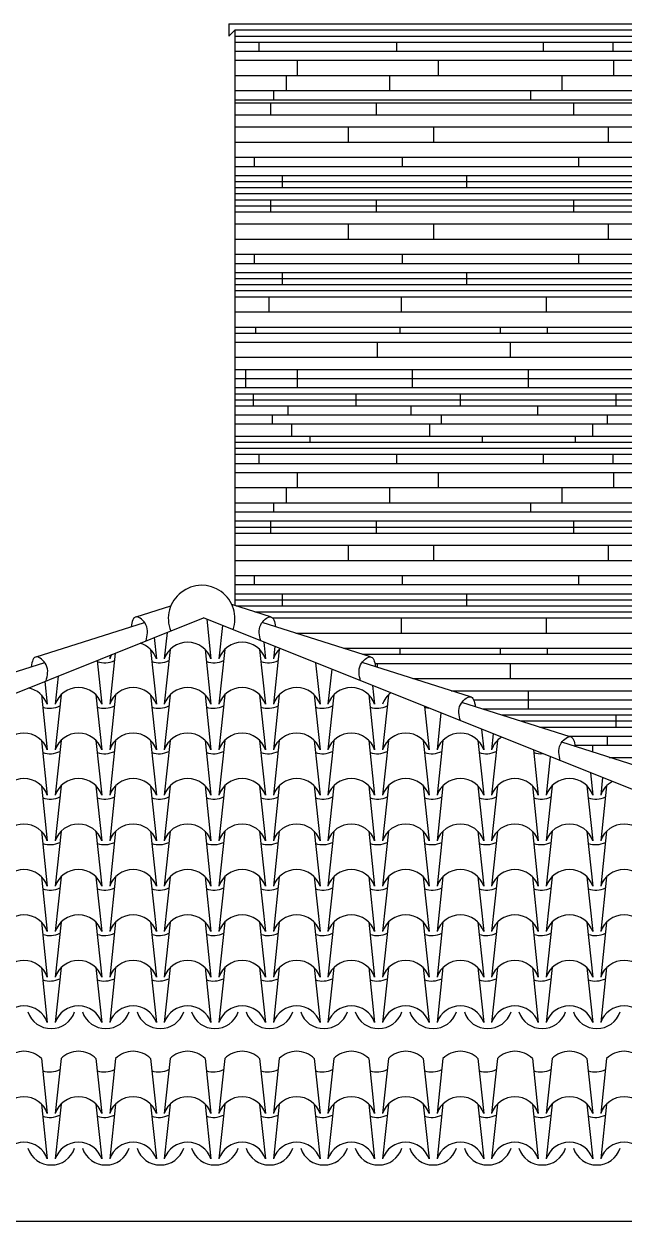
# Model space of a CAD drawing. Header units: millimetres. Extents: x -4228 to 27092, y -6721 to 984.
# Drawn here: x 25651.1 to 25849.1, y -2245 to -1850 of the extents above; entities that cross this region are included whole.
import ezdxf

# ---------------------------------------------------------------- set-up
doc = ezdxf.new("R2010")
doc.units = ezdxf.units.MM
doc.header["$LTSCALE"] = 50
for name, color, linetype in [('PAREDES3', 2, 'Continuous'), ('pedras', 2, 'Continuous'), ('PENA24', 24, 'Continuous'), ('PENA_01', 3, 'Continuous'), ('telhas', 3, 'Continuous')]:
    doc.layers.add(name, color=color, linetype=linetype)

msp = doc.modelspace()

# ---------------------------------------------------------------- linework, layer by layer
at = {"layer": 'PAREDES3', "color": 3, "linetype": 'Continuous', "lineweight": 30}
for p, q in [((25718.71, -1849.96), (26106.71, -1849.96)), ((25720.71, -2041.88), (25720.71, -1851.96)), ((25720.71, -1851.96), (26104.71, -1851.96))]:
    msp.add_line(p, q, dxfattribs=at)
at = {"layer": 'PAREDES3', "color": 7, "linetype": 'Continuous', "lineweight": 30}
msp.add_line((25552.76, -2244.96), (26157.76, -2244.96), dxfattribs=at)
at = {"layer": 'pedras', "color": 53, "linetype": 'Continuous', "lineweight": 30}
for p, q in [((25720.71, -1851.96), (26104.71, -1851.96)), ((25720.71, -1853.96), (26104.71, -1853.96)), ((25720.71, -1855.96), (26104.71, -1855.96)), ((25728.65, -1858.96), (25728.65, -1855.96)), ((25774.13, -1858.96), (25774.13, -1855.96)), ((25822.46, -1858.96), (25822.46, -1855.96)), ((25845.46, -1858.96), (25845.46, -1855.96)), ((25720.71, -1858.96), (26104.71, -1858.96)), ((25720.71, -1861.96), (26104.71, -1861.96)), ((25741.31, -1866.96), (25741.31, -1861.96)), ((25787.83, -1866.96), (25787.83, -1861.96)), ((25845.72, -1866.96), (25845.72, -1861.96)), ((25720.71, -1866.96), (26104.71, -1866.96)), ((25737.69, -1871.96), (25737.69, -1866.96)), ((25771.81, -1871.96), (25771.81, -1866.96)), ((25828.66, -1871.96), (25828.66, -1866.96)), ((25720.71, -1871.96), (26104.71, -1871.96)), ((25733.56, -1874.96), (25733.56, -1871.96)), ((25818.33, -1874.96), (25818.33, -1871.96)), ((25720.71, -1874.96), (26104.71, -1874.96)), ((25720.71, -1875.96), (26104.71, -1875.96)), ((25732.53, -1879.96), (25732.53, -1875.96)), ((25767.41, -1879.96), (25767.41, -1875.96)), ((25832.54, -1879.96), (25832.54, -1875.96)), ((25720.71, -1879.96), (26104.71, -1879.96)), ((25720.71, -1883.96), (26104.71, -1883.96)), ((25758.11, -1888.96), (25758.11, -1883.96)), ((25786.28, -1888.96), (25786.28, -1883.96)), ((25843.91, -1888.96), (25843.91, -1883.96)), ((25720.71, -1888.96), (26104.71, -1888.96)), ((25720.71, -1893.96), (26104.71, -1893.96)), ((25727.1, -1896.96), (25727.1, -1893.96)), ((25775.94, -1896.96), (25775.94, -1893.96)), ((25834.09, -1896.96), (25834.09, -1893.96)), ((25720.71, -1896.96), (26104.71, -1896.96)), ((25720.71, -1899.96), (26104.71, -1899.96)), ((25720.71, -1901.96), (26104.71, -1901.96)), ((25736.4, -1903.96), (25736.4, -1899.96)), ((25797.13, -1903.96), (25797.13, -1899.96)), ((25720.71, -1903.96), (26104.71, -1903.96)), ((25720.71, -1905.96), (26104.71, -1905.96)), ((25720.71, -1907.96), (26104.71, -1907.96)), ((25720.71, -1907.96), (26104.71, -1907.96)), ((25720.71, -1909.96), (26104.71, -1909.96)), ((25732.53, -1911.96), (25732.53, -1907.96)), ((25767.41, -1911.96), (25767.41, -1907.96)), ((25832.54, -1911.96), (25832.54, -1907.96)), ((25720.71, -1911.96), (26104.71, -1911.96)), ((25720.71, -1915.96), (26104.71, -1915.96)), ((25758.11, -1920.96), (25758.11, -1915.96)), ((25786.28, -1920.96), (25786.28, -1915.96)), ((25843.91, -1920.96), (25843.91, -1915.96)), ((25720.71, -1920.96), (26104.71, -1920.96)), ((25720.71, -1925.96), (26104.71, -1925.96)), ((25727.1, -1928.96), (25727.1, -1925.96)), ((25775.94, -1928.96), (25775.94, -1925.96)), ((25834.09, -1928.96), (25834.09, -1925.96)), ((25720.71, -1928.96), (26104.71, -1928.96)), ((25720.71, -1931.96), (26104.71, -1931.96)), ((25720.71, -1933.96), (26104.71, -1933.96)), ((25736.4, -1935.96), (25736.4, -1931.96)), ((25797.13, -1935.96), (25797.13, -1931.96)), ((25720.71, -1935.96), (26104.71, -1935.96)), ((25720.71, -1937.96), (26104.71, -1937.96)), ((25720.71, -1939.96), (26104.71, -1939.96)), ((25732.01, -1944.96), (25732.01, -1939.96)), ((25775.68, -1944.96), (25775.68, -1939.96)), ((25823.49, -1944.96), (25823.49, -1939.96)), ((25720.71, -1944.96), (26104.71, -1944.96)), ((25720.71, -1949.96), (26104.71, -1949.96)), ((25727.61, -1951.96), (25727.61, -1949.96)), ((25775.17, -1951.96), (25775.17, -1949.96)), ((25808.25, -1951.96), (25808.25, -1949.96)), ((25823.75, -1951.96), (25823.75, -1949.96)), ((25720.71, -1951.96), (26104.71, -1951.96)), ((25720.71, -1954.96), (26104.71, -1954.96)), ((25767.67, -1959.96), (25767.67, -1954.96)), ((25811.61, -1959.96), (25811.61, -1954.96)), ((25720.71, -1959.96), (26104.71, -1959.96)), ((25720.71, -1963.96), (26104.71, -1963.96)), ((25720.71, -1966.96), (26104.71, -1966.96)), ((25724.26, -1969.96), (25724.26, -1963.96)), ((25741.31, -1969.96), (25741.31, -1963.96)), ((25779.3, -1969.96), (25779.3, -1963.96)), ((25817.55, -1969.96), (25817.55, -1963.96)), ((25720.71, -1969.96), (26104.71, -1969.96)), ((25720.71, -1971.96), (26104.71, -1971.96)), ((25720.71, -1973.96), (26104.71, -1973.96)), ((25726.84, -1975.96), (25726.84, -1971.96)), ((25760.69, -1975.96), (25760.69, -1971.96)), ((25795.07, -1975.96), (25795.07, -1971.96)), ((25846.5, -1975.96), (25846.5, -1971.96)), ((25720.71, -1975.96), (26104.71, -1975.96)), ((25738.21, -1978.96), (25738.21, -1975.96)), ((25778.79, -1978.96), (25778.79, -1975.96)), ((25820.65, -1978.96), (25820.65, -1975.96)), ((25720.71, -1978.96), (26104.71, -1978.96)), ((25720.71, -1981.96), (26104.71, -1981.96)), ((25733.04, -1981.96), (25733.04, -1978.96)), ((25739.5, -1985.96), (25739.5, -1981.96)), ((25784.99, -1985.96), (25784.99, -1981.96)), ((25788.86, -1981.96), (25788.86, -1978.96)), ((25838.74, -1985.96), (25838.74, -1981.96)), ((25843.65, -1981.96), (25843.65, -1978.96)), ((25720.71, -1985.96), (26104.71, -1985.96)), ((25745.45, -1987.96), (25745.45, -1985.96)), ((25802.3, -1987.96), (25802.3, -1985.96)), ((25833.06, -1987.96), (25833.06, -1985.96)), ((25720.71, -1987.96), (26104.71, -1987.96)), ((25720.71, -1989.96), (26104.71, -1989.96)), ((25720.71, -1991.96), (26104.71, -1991.96)), ((25728.65, -1994.96), (25728.65, -1991.96)), ((25774.13, -1994.96), (25774.13, -1991.96)), ((25822.46, -1994.96), (25822.46, -1991.96)), ((25845.46, -1994.96), (25845.46, -1991.96)), ((25720.71, -1994.96), (26104.71, -1994.96)), ((25720.71, -1997.96), (26104.71, -1997.96)), ((25741.31, -2002.96), (25741.31, -1997.96)), ((25787.83, -2002.96), (25787.83, -1997.96)), ((25845.72, -2002.96), (25845.72, -1997.96)), ((25720.71, -2002.96), (26104.71, -2002.96)), ((25737.69, -2007.96), (25737.69, -2002.96)), ((25771.81, -2007.96), (25771.81, -2002.96)), ((25828.66, -2007.96), (25828.66, -2002.96)), ((25720.71, -2007.96), (26104.71, -2007.96)), ((25733.56, -2010.96), (25733.56, -2007.96)), ((25818.33, -2010.96), (25818.33, -2007.96)), ((25720.71, -2010.96), (26104.71, -2010.96)), ((25720.71, -2013.96), (26104.71, -2013.96)), ((25732.53, -2017.96), (25732.53, -2013.96)), ((25767.41, -2017.96), (25767.41, -2013.96)), ((25832.54, -2017.96), (25832.54, -2013.96)), ((25720.71, -2015.96), (26104.71, -2015.96)), ((25720.71, -2017.96), (26104.71, -2017.96)), ((25720.71, -2021.96), (26104.71, -2021.96)), ((25758.11, -2026.96), (25758.11, -2021.96)), ((25786.28, -2026.96), (25786.28, -2021.96)), ((25843.91, -2026.96), (25843.91, -2021.96)), ((25720.71, -2026.96), (26104.71, -2026.96)), ((25720.71, -2031.96), (26104.71, -2031.96)), ((25727.1, -2034.96), (25727.1, -2031.96)), ((25775.94, -2034.96), (25775.94, -2031.96)), ((25834.09, -2034.96), (25834.09, -2031.96)), ((25720.71, -2034.96), (26104.71, -2034.96)), ((25720.71, -2037.96), (26104.71, -2037.96)), ((25736.4, -2041.96), (25736.4, -2037.96)), ((25797.13, -2041.96), (25797.13, -2037.96)), ((25720.71, -2039.96), (26104.71, -2039.96)), ((25720.96, -2041.96), (26104.71, -2041.96)), ((25727.27, -2043.96), (26104.71, -2043.96)), ((25733.12, -2045.96), (26104.71, -2045.96)), ((25775.68, -2050.96), (25775.68, -2045.96)), ((25823.49, -2050.96), (25823.49, -2045.96)), ((25740.71, -2050.96), (26104.71, -2050.96)), ((25756.5, -2055.96), (26104.71, -2055.96)), ((25775.17, -2057.96), (25775.17, -2055.96)), ((25808.25, -2057.96), (25808.25, -2055.96)), ((25823.75, -2057.96), (25823.75, -2055.96)), ((25762.81, -2057.96), (26104.71, -2057.96)), ((25766.85, -2060.96), (26104.71, -2060.96)), ((25767.67, -2062.25), (25767.67, -2060.96)), ((25811.61, -2065.96), (25811.61, -2060.96)), ((25779.41, -2065.96), (26104.71, -2065.96)), ((25792.04, -2069.96), (26104.71, -2069.96)), ((25799.43, -2072.96), (26104.71, -2072.96)), ((25817.55, -2075.96), (25817.55, -2069.96)), ((25802.32, -2075.96), (26104.71, -2075.96)), ((25808.63, -2077.96), (26104.71, -2077.96)), ((25814.95, -2079.96), (26104.71, -2079.96)), ((25846.5, -2081.96), (25846.5, -2077.96)), ((25821.26, -2081.96), (26104.71, -2081.96)), ((25830.73, -2084.96), (26104.71, -2084.96)), ((25843.65, -2087.96), (25843.65, -2084.96)), ((25832.86, -2087.96), (26104.71, -2087.96)), ((25838.74, -2090.24), (25838.74, -2087.96)), ((25844.17, -2091.96), (26104.71, -2091.96))]:
    msp.add_line(p, q, dxfattribs=at)
at = {"layer": 'PENA24', "color": 3, "linetype": 'Continuous', "lineweight": 30}
msp.add_line((26162.76, -2226.96), (25710.26, -2045.96), dxfattribs=at)
at = {"layer": 'PENA24', "color": 3, "lineweight": 30}
for p, q in [((25711.36, -2046.4), (25712.76, -2059.46)), ((25716.53, -2048.47), (25715.36, -2059.46)), ((25694.01, -2052.46), (25694.76, -2059.46)), ((25698.29, -2050.75), (25697.36, -2059.46)), ((25730.17, -2053.93), (25730.76, -2059.46)), ((25681.16, -2057.6), (25679.36, -2074.46)), ((25692.82, -2056.35), (25694.76, -2074.46)), ((25699.3, -2056.35), (25697.36, -2074.46)), ((25710.82, -2056.35), (25712.76, -2074.46)), ((25717.3, -2056.35), (25715.36, -2074.46)), ((25728.82, -2056.35), (25730.76, -2074.46)), ((25733.8, -2055.38), (25733.36, -2059.46)), ((25735.3, -2056.35), (25733.36, -2074.46)), ((25675.21, -2059.98), (25676.76, -2074.46)), ((25679.49, -2058.27), (25679.36, -2059.46)), ((25747.29, -2060.78), (25748.76, -2074.46)), ((25662.36, -2065.12), (25661.36, -2074.46)), ((25662.36, -2065.12), (25661.36, -2074.46)), ((25752.6, -2062.9), (25751.36, -2074.46)), ((25657.95, -2066.89), (25658.76, -2074.46)), ((25766.1, -2068.3), (25766.76, -2074.46)), ((26162.76, -2226.96), (25767.76, -2068.96)), ((25656.82, -2071.35), (25658.76, -2089.46)), ((25663.3, -2071.35), (25661.36, -2089.46)), ((25663.3, -2071.35), (25661.36, -2089.46)), ((25674.82, -2071.35), (25676.76, -2089.46)), ((25681.3, -2071.35), (25679.36, -2089.46)), ((25692.82, -2071.35), (25694.76, -2089.46)), ((25699.3, -2071.35), (25697.36, -2089.46)), ((25710.82, -2071.35), (25712.76, -2089.46)), ((25717.3, -2071.35), (25715.36, -2089.46)), ((25728.82, -2071.35), (25730.76, -2089.46)), ((25735.3, -2071.35), (25733.36, -2089.46)), ((25746.82, -2071.35), (25748.76, -2089.46)), ((25753.3, -2071.35), (25751.36, -2089.46)), ((25764.82, -2071.35), (25766.76, -2089.46)), ((25771.3, -2071.35), (25769.36, -2089.46)), ((25783.23, -2075.15), (25784.76, -2089.46)), ((25788.66, -2077.32), (25787.36, -2089.46)), ((25802.03, -2082.67), (25802.76, -2089.46)), ((25805.92, -2084.23), (25805.36, -2089.46)), ((25656.82, -2086.35), (25658.76, -2104.46)), ((25663.3, -2086.35), (25661.36, -2104.46)), ((25663.3, -2086.35), (25661.36, -2104.46)), ((25674.82, -2086.35), (25676.76, -2104.46)), ((25681.3, -2086.35), (25679.36, -2104.46)), ((25692.82, -2086.35), (25694.76, -2104.46)), ((25699.3, -2086.35), (25697.36, -2104.46)), ((25710.82, -2086.35), (25712.76, -2104.46)), ((25717.3, -2086.35), (25715.36, -2104.46)), ((25728.82, -2086.35), (25730.76, -2104.46)), ((25735.3, -2086.35), (25733.36, -2104.46)), ((25746.82, -2086.35), (25748.76, -2104.46)), ((25753.3, -2086.35), (25751.36, -2104.46)), ((25764.82, -2086.35), (25766.76, -2104.46)), ((25771.3, -2086.35), (25769.36, -2104.46)), ((25782.82, -2086.35), (25784.76, -2104.46)), ((25789.3, -2086.35), (25787.36, -2104.46)), ((25800.82, -2086.35), (25802.76, -2104.46)), ((25807.3, -2086.35), (25805.36, -2104.46)), ((25819.16, -2089.52), (25820.76, -2104.46)), ((25824.72, -2091.75), (25823.36, -2104.46)), ((25837.96, -2097.05), (25838.76, -2104.46)), ((25656.82, -2101.35), (25658.76, -2119.46)), ((25663.3, -2101.35), (25661.36, -2119.46)), ((25663.3, -2101.35), (25661.36, -2119.46)), ((25674.82, -2101.35), (25676.76, -2119.46)), ((25681.3, -2101.35), (25679.36, -2119.46)), ((25692.82, -2101.35), (25694.76, -2119.46)), ((25699.3, -2101.35), (25697.36, -2119.46)), ((25710.82, -2101.35), (25712.76, -2119.46)), ((25717.3, -2101.35), (25715.36, -2119.46)), ((25728.82, -2101.35), (25730.76, -2119.46)), ((25735.3, -2101.35), (25733.36, -2119.46)), ((25746.82, -2101.35), (25748.76, -2119.46)), ((25753.3, -2101.35), (25751.36, -2119.46)), ((25764.82, -2101.35), (25766.76, -2119.46)), ((25771.3, -2101.35), (25769.36, -2119.46)), ((25782.82, -2101.35), (25784.76, -2119.46)), ((25789.3, -2101.35), (25787.36, -2119.46)), ((25800.82, -2101.35), (25802.76, -2119.46)), ((25807.3, -2101.35), (25805.36, -2119.46)), ((25818.82, -2101.35), (25820.76, -2119.46)), ((25825.3, -2101.35), (25823.36, -2119.46)), ((25836.82, -2101.35), (25838.76, -2119.46)), ((25841.98, -2098.65), (25841.36, -2104.46)), ((25843.3, -2101.35), (25841.36, -2119.46)), ((25656.82, -2116.35), (25658.76, -2134.46)), ((25663.3, -2116.35), (25661.36, -2134.46)), ((25663.3, -2116.35), (25661.36, -2134.46)), ((25674.82, -2116.35), (25676.76, -2134.46)), ((25681.3, -2116.35), (25679.36, -2134.46)), ((25692.82, -2116.35), (25694.76, -2134.46)), ((25699.3, -2116.35), (25697.36, -2134.46)), ((25710.82, -2116.35), (25712.76, -2134.46)), ((25717.3, -2116.35), (25715.36, -2134.46)), ((25728.82, -2116.35), (25730.76, -2134.46)), ((25735.3, -2116.35), (25733.36, -2134.46)), ((25746.82, -2116.35), (25748.76, -2134.46)), ((25753.3, -2116.35), (25751.36, -2134.46)), ((25764.82, -2116.35), (25766.76, -2134.46)), ((25771.3, -2116.35), (25769.36, -2134.46)), ((25782.82, -2116.35), (25784.76, -2134.46)), ((25789.3, -2116.35), (25787.36, -2134.46)), ((25800.82, -2116.35), (25802.76, -2134.46)), ((25807.3, -2116.35), (25805.36, -2134.46)), ((25818.82, -2116.35), (25820.76, -2134.46)), ((25825.3, -2116.35), (25823.36, -2134.46)), ((25836.82, -2116.35), (25838.76, -2134.46)), ((25843.3, -2116.35), (25841.36, -2134.46)), ((25656.82, -2131.35), (25658.76, -2149.46)), ((25663.3, -2131.35), (25661.36, -2149.46)), ((25663.3, -2131.35), (25661.36, -2149.46)), ((25674.82, -2131.35), (25676.76, -2149.46)), ((25681.3, -2131.35), (25679.36, -2149.46)), ((25692.82, -2131.35), (25694.76, -2149.46)), ((25699.3, -2131.35), (25697.36, -2149.46)), ((25710.82, -2131.35), (25712.76, -2149.46)), ((25717.3, -2131.35), (25715.36, -2149.46)), ((25728.82, -2131.35), (25730.76, -2149.46)), ((25735.3, -2131.35), (25733.36, -2149.46)), ((25746.82, -2131.35), (25748.76, -2149.46)), ((25753.3, -2131.35), (25751.36, -2149.46)), ((25764.82, -2131.35), (25766.76, -2149.46)), ((25771.3, -2131.35), (25769.36, -2149.46)), ((25782.82, -2131.35), (25784.76, -2149.46)), ((25789.3, -2131.35), (25787.36, -2149.46)), ((25800.82, -2131.35), (25802.76, -2149.46)), ((25807.3, -2131.35), (25805.36, -2149.46)), ((25818.82, -2131.35), (25820.76, -2149.46)), ((25825.3, -2131.35), (25823.36, -2149.46)), ((25836.82, -2131.35), (25838.76, -2149.46)), ((25843.3, -2131.35), (25841.36, -2149.46)), ((25656.82, -2146.35), (25658.76, -2164.46)), ((25663.3, -2146.35), (25661.36, -2164.46)), ((25663.3, -2146.35), (25661.36, -2164.46)), ((25674.82, -2146.35), (25676.76, -2164.46)), ((25681.3, -2146.35), (25679.36, -2164.46)), ((25692.82, -2146.35), (25694.76, -2164.46)), ((25699.3, -2146.35), (25697.36, -2164.46)), ((25710.82, -2146.35), (25712.76, -2164.46)), ((25717.3, -2146.35), (25715.36, -2164.46)), ((25728.82, -2146.35), (25730.76, -2164.46)), ((25735.3, -2146.35), (25733.36, -2164.46)), ((25746.82, -2146.35), (25748.76, -2164.46)), ((25753.3, -2146.35), (25751.36, -2164.46)), ((25764.82, -2146.35), (25766.76, -2164.46)), ((25771.3, -2146.35), (25769.36, -2164.46)), ((25782.82, -2146.35), (25784.76, -2164.46)), ((25789.3, -2146.35), (25787.36, -2164.46)), ((25800.82, -2146.35), (25802.76, -2164.46)), ((25807.3, -2146.35), (25805.36, -2164.46)), ((25818.82, -2146.35), (25820.76, -2164.46)), ((25825.3, -2146.35), (25823.36, -2164.46)), ((25836.82, -2146.35), (25838.76, -2164.46)), ((25843.3, -2146.35), (25841.36, -2164.46)), ((25656.82, -2161.35), (25658.76, -2179.46)), ((25663.3, -2161.35), (25661.36, -2179.46)), ((25663.3, -2161.35), (25661.36, -2179.46)), ((25674.82, -2161.35), (25676.76, -2179.46)), ((25681.3, -2161.35), (25679.36, -2179.46)), ((25692.82, -2161.35), (25694.76, -2179.46)), ((25699.3, -2161.35), (25697.36, -2179.46)), ((25710.82, -2161.35), (25712.76, -2179.46)), ((25717.3, -2161.35), (25715.36, -2179.46)), ((25728.82, -2161.35), (25730.76, -2179.46)), ((25735.3, -2161.35), (25733.36, -2179.46)), ((25746.82, -2161.35), (25748.76, -2179.46)), ((25753.3, -2161.35), (25751.36, -2179.46)), ((25764.82, -2161.35), (25766.76, -2179.46)), ((25771.3, -2161.35), (25769.36, -2179.46)), ((25782.82, -2161.35), (25784.76, -2179.46)), ((25789.3, -2161.35), (25787.36, -2179.46)), ((25800.82, -2161.35), (25802.76, -2179.46)), ((25807.3, -2161.35), (25805.36, -2179.46)), ((25818.82, -2161.35), (25820.76, -2179.46)), ((25825.3, -2161.35), (25823.36, -2179.46)), ((25836.82, -2161.35), (25838.76, -2179.46)), ((25843.3, -2161.35), (25841.36, -2179.46)), ((25656.82, -2191.35), (25658.76, -2209.46)), ((25663.3, -2191.35), (25661.36, -2209.46)), ((25663.3, -2191.35), (25661.36, -2209.46)), ((25674.82, -2191.35), (25676.76, -2209.46)), ((25681.3, -2191.35), (25679.36, -2209.46)), ((25692.82, -2191.35), (25694.76, -2209.46)), ((25699.3, -2191.35), (25697.36, -2209.46)), ((25710.82, -2191.35), (25712.76, -2209.46)), ((25717.3, -2191.35), (25715.36, -2209.46)), ((25728.82, -2191.35), (25730.76, -2209.46)), ((25735.3, -2191.35), (25733.36, -2209.46)), ((25746.82, -2191.35), (25748.76, -2209.46)), ((25753.3, -2191.35), (25751.36, -2209.46)), ((25764.82, -2191.35), (25766.76, -2209.46)), ((25771.3, -2191.35), (25769.36, -2209.46)), ((25782.82, -2191.35), (25784.76, -2209.46)), ((25789.3, -2191.35), (25787.36, -2209.46)), ((25800.82, -2191.35), (25802.76, -2209.46)), ((25807.3, -2191.35), (25805.36, -2209.46)), ((25818.82, -2191.35), (25820.76, -2209.46)), ((25825.3, -2191.35), (25823.36, -2209.46)), ((25836.82, -2191.35), (25838.76, -2209.46)), ((25843.3, -2191.35), (25841.36, -2209.46)), ((25656.82, -2206.35), (25658.76, -2224.46)), ((25663.3, -2206.35), (25661.36, -2224.46)), ((25663.3, -2206.35), (25661.36, -2224.46)), ((25674.82, -2206.35), (25676.76, -2224.46)), ((25681.3, -2206.35), (25679.36, -2224.46)), ((25692.82, -2206.35), (25694.76, -2224.46)), ((25699.3, -2206.35), (25697.36, -2224.46)), ((25710.82, -2206.35), (25712.76, -2224.46)), ((25717.3, -2206.35), (25715.36, -2224.46)), ((25728.82, -2206.35), (25730.76, -2224.46)), ((25735.3, -2206.35), (25733.36, -2224.46)), ((25746.82, -2206.35), (25748.76, -2224.46)), ((25753.3, -2206.35), (25751.36, -2224.46)), ((25764.82, -2206.35), (25766.76, -2224.46)), ((25771.3, -2206.35), (25769.36, -2224.46)), ((25782.82, -2206.35), (25784.76, -2224.46)), ((25789.3, -2206.35), (25787.36, -2224.46)), ((25800.82, -2206.35), (25802.76, -2224.46)), ((25807.3, -2206.35), (25805.36, -2224.46)), ((25818.82, -2206.35), (25820.76, -2224.46)), ((25825.3, -2206.35), (25823.36, -2224.46)), ((25836.82, -2206.35), (25838.76, -2224.46)), ((25843.3, -2206.35), (25841.36, -2224.46))]:
    msp.add_line(p, q, dxfattribs=at)
for centre, radius, start, end in [((25705.06, -2062.1), 8.14, 18.9246, 161.0754), ((25723.06, -2062.1), 8.14, 18.9246, 161.0754), ((25687.06, -2062.1), 8.14, 18.9246, 73.2892), ((25741.06, -2062.1), 8.14, 132.3673, 161.0754), ((25677.63, -2053.32), 7.44, 251.3114, 296.0766), ((25687.06, -2062.1), 8.14, 150.3136, 161.0754), ((25695.63, -2053.32), 7.44, 251.3114, 296.0766), ((25713.63, -2053.32), 7.44, 251.3114, 296.0766), ((25731.63, -2053.32), 7.44, 251.3114, 296.0766), ((25651.06, -2077.1), 8.14, 18.9246, 80.1126), ((25669.06, -2077.1), 8.14, 18.9246, 161.0754), ((25687.06, -2077.1), 8.14, 18.9246, 161.0754), ((25705.06, -2077.1), 8.14, 18.9246, 161.0754), ((25723.06, -2077.1), 8.14, 18.9246, 161.0754), ((25741.06, -2077.1), 8.14, 18.9246, 161.0754), ((25759.06, -2077.1), 8.14, 18.9246, 161.0754), ((25777.06, -2077.1), 8.14, 127.9229, 161.0754), ((25659.63, -2068.32), 7.44, 251.3114, 296.0766), ((25677.63, -2068.32), 7.44, 251.3114, 296.0766), ((25695.63, -2068.32), 7.44, 251.3114, 296.0766), ((25713.63, -2068.32), 7.44, 251.3114, 296.0766), ((25731.63, -2068.32), 7.44, 251.3114, 296.0766), ((25749.63, -2068.32), 7.44, 251.3114, 296.0766), ((25767.63, -2068.32), 7.44, 251.3114, 296.0766), ((25785.63, -2068.32), 7.44, 251.3114, 261.7354), ((25651.06, -2092.1), 8.14, 18.9246, 161.0754), ((25669.06, -2092.1), 8.14, 18.9246, 161.0754), ((25687.06, -2092.1), 8.14, 18.9246, 161.0754), ((25705.06, -2092.1), 8.14, 18.9246, 161.0754), ((25723.06, -2092.1), 8.14, 18.9246, 161.0754), ((25741.06, -2092.1), 8.14, 18.9246, 161.0754), ((25759.06, -2092.1), 8.14, 18.9246, 161.0754), ((25777.06, -2092.1), 8.14, 18.9246, 161.0754), ((25795.06, -2092.1), 8.14, 18.9246, 161.0754), ((25813.06, -2092.1), 8.14, 123.267, 161.0754), ((25659.63, -2083.32), 7.44, 251.3114, 296.0766), ((25677.63, -2083.32), 7.44, 251.3114, 296.0766), ((25695.63, -2083.32), 7.44, 251.3114, 296.0766), ((25713.63, -2083.32), 7.44, 251.3114, 296.0766), ((25731.63, -2083.32), 7.44, 251.3114, 296.0766), ((25749.63, -2083.32), 7.44, 251.3114, 296.0766), ((25767.63, -2083.32), 7.44, 251.3114, 296.0766), ((25785.63, -2083.32), 7.44, 251.3114, 296.0766), ((25803.63, -2083.32), 7.44, 251.3114, 296.0766), ((25821.63, -2083.32), 7.44, 251.3114, 274.3876), ((25651.06, -2107.1), 8.14, 18.9246, 161.0754), ((25669.06, -2107.1), 8.14, 18.9246, 161.0754), ((25687.06, -2107.1), 8.14, 18.9246, 161.0754), ((25705.06, -2107.1), 8.14, 18.9246, 161.0754), ((25723.06, -2107.1), 8.14, 18.9246, 161.0754), ((25741.06, -2107.1), 8.14, 18.9246, 161.0754), ((25759.06, -2107.1), 8.14, 18.9246, 161.0754), ((25777.06, -2107.1), 8.14, 18.9246, 161.0754), ((25795.06, -2107.1), 8.14, 18.9246, 161.0754), ((25813.06, -2107.1), 8.14, 18.9246, 161.0754), ((25831.06, -2107.1), 8.14, 18.9246, 161.0754), ((25849.06, -2107.1), 8.14, 118.3294, 161.0754), ((25659.63, -2098.32), 7.44, 251.3114, 296.0766), ((25677.63, -2098.32), 7.44, 251.3114, 296.0766), ((25695.63, -2098.32), 7.44, 251.3114, 296.0766), ((25713.63, -2098.32), 7.44, 251.3114, 296.0766), ((25731.63, -2098.32), 7.44, 251.3114, 296.0766), ((25749.63, -2098.32), 7.44, 251.3114, 296.0766), ((25767.63, -2098.32), 7.44, 251.3114, 296.0766), ((25785.63, -2098.32), 7.44, 251.3114, 296.0766), ((25803.63, -2098.32), 7.44, 251.3114, 296.0766), ((25821.63, -2098.32), 7.44, 251.3114, 296.0766), ((25839.63, -2098.32), 7.44, 251.3114, 296.0766), ((25651.06, -2122.1), 8.14, 18.9246, 161.0754), ((25669.06, -2122.1), 8.14, 18.9246, 161.0754), ((25687.06, -2122.1), 8.14, 18.9246, 161.0754), ((25705.06, -2122.1), 8.14, 18.9246, 161.0754), ((25723.06, -2122.1), 8.14, 18.9246, 161.0754), ((25741.06, -2122.1), 8.14, 18.9246, 161.0754), ((25759.06, -2122.1), 8.14, 18.9246, 161.0754), ((25777.06, -2122.1), 8.14, 18.9246, 161.0754), ((25795.06, -2122.1), 8.14, 18.9246, 161.0754), ((25813.06, -2122.1), 8.14, 18.9246, 161.0754), ((25831.06, -2122.1), 8.14, 18.9246, 161.0754), ((25849.06, -2122.1), 8.14, 18.9246, 161.0754), ((25659.63, -2113.32), 7.44, 251.3114, 296.0766), ((25677.63, -2113.32), 7.44, 251.3114, 296.0766), ((25695.63, -2113.32), 7.44, 251.3114, 296.0766), ((25713.63, -2113.32), 7.44, 251.3114, 296.0766), ((25731.63, -2113.32), 7.44, 251.3114, 296.0766), ((25749.63, -2113.32), 7.44, 251.3114, 296.0766), ((25767.63, -2113.32), 7.44, 251.3114, 296.0766), ((25785.63, -2113.32), 7.44, 251.3114, 296.0766), ((25803.63, -2113.32), 7.44, 251.3114, 296.0766), ((25821.63, -2113.32), 7.44, 251.3114, 296.0766), ((25839.63, -2113.32), 7.44, 251.3114, 296.0766), ((25651.06, -2137.1), 8.14, 18.9246, 161.0754), ((25669.06, -2137.1), 8.14, 18.9246, 161.0754), ((25687.06, -2137.1), 8.14, 18.9246, 161.0754), ((25705.06, -2137.1), 8.14, 18.9246, 161.0754), ((25723.06, -2137.1), 8.14, 18.9246, 161.0754), ((25741.06, -2137.1), 8.14, 18.9246, 161.0754), ((25759.06, -2137.1), 8.14, 18.9246, 161.0754), ((25777.06, -2137.1), 8.14, 18.9246, 161.0754), ((25795.06, -2137.1), 8.14, 18.9246, 161.0754), ((25813.06, -2137.1), 8.14, 18.9246, 161.0754), ((25831.06, -2137.1), 8.14, 18.9246, 161.0754), ((25849.06, -2137.1), 8.14, 18.9246, 161.0754), ((25659.63, -2128.32), 7.44, 251.3114, 296.0766), ((25677.63, -2128.32), 7.44, 251.3114, 296.0766), ((25695.63, -2128.32), 7.44, 251.3114, 296.0766), ((25713.63, -2128.32), 7.44, 251.3114, 296.0766), ((25731.63, -2128.32), 7.44, 251.3114, 296.0766), ((25749.63, -2128.32), 7.44, 251.3114, 296.0766), ((25767.63, -2128.32), 7.44, 251.3114, 296.0766), ((25785.63, -2128.32), 7.44, 251.3114, 296.0766), ((25803.63, -2128.32), 7.44, 251.3114, 296.0766), ((25821.63, -2128.32), 7.44, 251.3114, 296.0766), ((25839.63, -2128.32), 7.44, 251.3114, 296.0766), ((25651.06, -2152.1), 8.14, 18.9246, 161.0754), ((25669.06, -2152.1), 8.14, 18.9246, 161.0754), ((25687.06, -2152.1), 8.14, 18.9246, 161.0754), ((25705.06, -2152.1), 8.14, 18.9246, 161.0754), ((25723.06, -2152.1), 8.14, 18.9246, 161.0754), ((25741.06, -2152.1), 8.14, 18.9246, 161.0754), ((25759.06, -2152.1), 8.14, 18.9246, 161.0754), ((25777.06, -2152.1), 8.14, 18.9246, 161.0754), ((25795.06, -2152.1), 8.14, 18.9246, 161.0754), ((25813.06, -2152.1), 8.14, 18.9246, 161.0754), ((25831.06, -2152.1), 8.14, 18.9246, 161.0754), ((25849.06, -2152.1), 8.14, 18.9246, 161.0754), ((25659.63, -2143.32), 7.44, 251.3114, 296.0766), ((25677.63, -2143.32), 7.44, 251.3114, 296.0766), ((25695.63, -2143.32), 7.44, 251.3114, 296.0766), ((25713.63, -2143.32), 7.44, 251.3114, 296.0766), ((25731.63, -2143.32), 7.44, 251.3114, 296.0766), ((25749.63, -2143.32), 7.44, 251.3114, 296.0766), ((25767.63, -2143.32), 7.44, 251.3114, 296.0766), ((25785.63, -2143.32), 7.44, 251.3114, 296.0766), ((25803.63, -2143.32), 7.44, 251.3114, 296.0766), ((25821.63, -2143.32), 7.44, 251.3114, 296.0766), ((25839.63, -2143.32), 7.44, 251.3114, 296.0766), ((25651.06, -2167.1), 8.14, 18.9246, 161.0754), ((25669.06, -2167.1), 8.14, 18.9246, 161.0754), ((25687.06, -2167.1), 8.14, 18.9246, 161.0754), ((25705.06, -2167.1), 8.14, 18.9246, 161.0754), ((25723.06, -2167.1), 8.14, 18.9246, 161.0754), ((25741.06, -2167.1), 8.14, 18.9246, 161.0754), ((25759.06, -2167.1), 8.14, 18.9246, 161.0754), ((25777.06, -2167.1), 8.14, 18.9246, 161.0754), ((25795.06, -2167.1), 8.14, 18.9246, 161.0754), ((25813.06, -2167.1), 8.14, 18.9246, 161.0754), ((25831.06, -2167.1), 8.14, 18.9246, 161.0754), ((25849.06, -2167.1), 8.14, 18.9246, 161.0754), ((25659.63, -2158.32), 7.44, 251.3114, 296.0766), ((25677.63, -2158.32), 7.44, 251.3114, 296.0766), ((25695.63, -2158.32), 7.44, 251.3114, 296.0766), ((25713.63, -2158.32), 7.44, 251.3114, 296.0766), ((25731.63, -2158.32), 7.44, 251.3114, 296.0766), ((25749.63, -2158.32), 7.44, 251.3114, 296.0766), ((25767.63, -2158.32), 7.44, 251.3114, 296.0766), ((25785.63, -2158.32), 7.44, 251.3114, 296.0766), ((25803.63, -2158.32), 7.44, 251.3114, 296.0766), ((25821.63, -2158.32), 7.44, 251.3114, 296.0766), ((25839.63, -2158.32), 7.44, 251.3114, 296.0766), ((25651.06, -2182.1), 8.14, 18.9246, 161.0754), ((25660.06, -2173.32), 8.14, 198.9246, 341.0754), ((25669.06, -2182.1), 8.14, 18.9246, 161.0754), ((25678.06, -2173.32), 8.14, 198.9246, 341.0754), ((25687.06, -2182.1), 8.14, 18.9246, 161.0754), ((25696.06, -2173.32), 8.14, 198.9246, 341.0754), ((25705.06, -2182.1), 8.14, 18.9246, 161.0754), ((25714.06, -2173.32), 8.14, 198.9246, 341.0754), ((25723.06, -2182.1), 8.14, 18.9246, 161.0754), ((25732.06, -2173.32), 8.14, 198.9246, 341.0754), ((25741.06, -2182.1), 8.14, 18.9246, 161.0754), ((25750.06, -2173.32), 8.14, 198.9246, 341.0754), ((25759.06, -2182.1), 8.14, 18.9246, 161.0754), ((25768.06, -2173.32), 8.14, 198.9246, 341.0754), ((25777.06, -2182.1), 8.14, 18.9246, 161.0754), ((25786.06, -2173.32), 8.14, 198.9246, 341.0754), ((25795.06, -2182.1), 8.14, 18.9246, 161.0754), ((25804.06, -2173.32), 8.14, 198.9246, 341.0754), ((25813.06, -2182.1), 8.14, 18.9246, 161.0754), ((25822.06, -2173.32), 8.14, 198.9246, 341.0754), ((25831.06, -2182.1), 8.14, 18.9246, 161.0754), ((25840.06, -2173.32), 8.14, 198.9246, 341.0754), ((25849.06, -2182.1), 8.14, 18.9246, 161.0754), ((25651.06, -2197.1), 8.14, 44.9328, 135.0672), ((25669.06, -2197.1), 8.14, 44.9328, 135.0672), ((25687.06, -2197.1), 8.14, 44.9328, 135.0672), ((25705.06, -2197.1), 8.14, 44.9328, 135.0672), ((25723.06, -2197.1), 8.14, 44.9328, 135.0672), ((25741.06, -2197.1), 8.14, 44.9328, 135.0672), ((25759.06, -2197.1), 8.14, 44.9328, 135.0672), ((25777.06, -2197.1), 8.14, 44.9328, 135.0672), ((25795.06, -2197.1), 8.14, 44.9328, 135.0672), ((25813.06, -2197.1), 8.14, 44.9328, 135.0672), ((25831.06, -2197.1), 8.14, 44.9328, 135.0672), ((25849.06, -2197.1), 8.14, 44.9328, 135.0672), ((25659.63, -2188.32), 7.44, 251.3114, 296.0766), ((25659.63, -2188.32), 7.44, 251.3114, 296.0766), ((25677.63, -2188.32), 7.44, 251.3114, 296.0766), ((25695.63, -2188.32), 7.44, 251.3114, 296.0766), ((25713.63, -2188.32), 7.44, 251.3114, 296.0766), ((25731.63, -2188.32), 7.44, 251.3114, 296.0766), ((25749.63, -2188.32), 7.44, 251.3114, 296.0766), ((25749.63, -2188.32), 7.44, 251.3114, 296.0766), ((25767.63, -2188.32), 7.44, 251.3114, 296.0766), ((25785.63, -2188.32), 7.44, 251.3114, 296.0766), ((25803.63, -2188.32), 7.44, 251.3114, 296.0766), ((25821.63, -2188.32), 7.44, 251.3114, 296.0766), ((25839.63, -2188.32), 7.44, 251.3114, 296.0766), ((25839.63, -2188.32), 7.44, 251.3114, 296.0766), ((25651.06, -2212.1), 8.14, 18.9246, 161.0754), ((25669.06, -2212.1), 8.14, 18.9246, 161.0754), ((25687.06, -2212.1), 8.14, 18.9246, 161.0754), ((25705.06, -2212.1), 8.14, 18.9246, 161.0754), ((25723.06, -2212.1), 8.14, 18.9246, 161.0754), ((25741.06, -2212.1), 8.14, 18.9246, 161.0754), ((25759.06, -2212.1), 8.14, 18.9246, 161.0754), ((25777.06, -2212.1), 8.14, 18.9246, 161.0754), ((25795.06, -2212.1), 8.14, 18.9246, 161.0754), ((25813.06, -2212.1), 8.14, 18.9246, 161.0754), ((25831.06, -2212.1), 8.14, 18.9246, 161.0754), ((25849.06, -2212.1), 8.14, 18.9246, 161.0754), ((25659.63, -2203.32), 7.44, 251.3114, 296.0766), ((25677.63, -2203.32), 7.44, 251.3114, 296.0766), ((25695.63, -2203.32), 7.44, 251.3114, 296.0766), ((25713.63, -2203.32), 7.44, 251.3114, 296.0766), ((25731.63, -2203.32), 7.44, 251.3114, 296.0766), ((25749.63, -2203.32), 7.44, 251.3114, 296.0766), ((25767.63, -2203.32), 7.44, 251.3114, 296.0766), ((25785.63, -2203.32), 7.44, 251.3114, 296.0766), ((25803.63, -2203.32), 7.44, 251.3114, 296.0766), ((25821.63, -2203.32), 7.44, 251.3114, 296.0766), ((25839.63, -2203.32), 7.44, 251.3114, 296.0766), ((25651.06, -2227.1), 8.14, 18.9246, 161.0754), ((25669.06, -2227.1), 8.14, 18.9246, 161.0754), ((25687.06, -2227.1), 8.14, 18.9246, 161.0754), ((25705.06, -2227.1), 8.14, 18.9246, 161.0754), ((25723.06, -2227.1), 8.14, 18.9246, 161.0754), ((25741.06, -2227.1), 8.14, 18.9246, 161.0754), ((25759.06, -2227.1), 8.14, 18.9246, 161.0754), ((25777.06, -2227.1), 8.14, 18.9246, 161.0754), ((25795.06, -2227.1), 8.14, 18.9246, 161.0754), ((25813.06, -2227.1), 8.14, 18.9246, 161.0754), ((25831.06, -2227.1), 8.14, 18.9246, 161.0754), ((25849.06, -2227.1), 8.14, 18.9246, 161.0754), ((25660.06, -2218.32), 8.14, 198.9246, 341.0754), ((25678.06, -2218.32), 8.14, 198.9246, 341.0754), ((25696.06, -2218.32), 8.14, 198.9246, 341.0754), ((25714.06, -2218.32), 8.14, 198.9246, 341.0754), ((25732.06, -2218.32), 8.14, 198.9246, 341.0754), ((25750.06, -2218.32), 8.14, 198.9246, 341.0754), ((25768.06, -2218.32), 8.14, 198.9246, 341.0754), ((25786.06, -2218.32), 8.14, 198.9246, 341.0754), ((25804.06, -2218.32), 8.14, 198.9246, 341.0754), ((25822.06, -2218.32), 8.14, 198.9246, 341.0754), ((25840.06, -2218.32), 8.14, 198.9246, 341.0754)]:
    msp.add_arc(centre, radius, start, end, dxfattribs=at)
at = {"layer": 'PENA_01', "linetype": 'Continuous', "lineweight": 30}
for p, q in [((25718.71, -1849.96), (25718.71, -1853.96)), ((25718.71, -1853.96), (25720.71, -1851.96))]:
    msp.add_line(p, q, dxfattribs=at)
at = {"layer": 'telhas', "linetype": 'Continuous', "lineweight": 30}
for p, q in [((25688.08, -2045.6), (25699.53, -2041.97)), ((25732.44, -2045.6), (25719.67, -2041.55)), ((25566.53, -2103.45), (25710.26, -2045.96)), ((25655.13, -2058.78), (25690.85, -2047.46)), ((25765.39, -2058.78), (25729.67, -2047.46)), ((25622.18, -2071.96), (25657.9, -2060.64)), ((25798.34, -2071.96), (25762.61, -2060.64)), ((25831.28, -2085.14), (25795.56, -2073.82)), ((25864.23, -2098.32), (25828.51, -2087))]:
    msp.add_line(p, q, dxfattribs=at)
msp.add_arc((25709.69, -2046.19), 11, 340.3922, 201.8014, dxfattribs=at)
for points in [[(25691.34, -2053.53), (25691.78, -2051.74), (25692.55, -2048.57), (25687.6, -2044.19), (25686.64, -2047.12), (25686.44, -2048.9)], [(25729.18, -2053.53), (25728.74, -2051.74), (25727.97, -2048.57), (25732.91, -2044.19), (25733.87, -2047.12), (25734.08, -2048.9)], [(25658.39, -2066.71), (25658.83, -2064.92), (25659.6, -2061.75), (25654.65, -2057.37), (25653.69, -2060.3), (25653.49, -2062.08)], [(25762.13, -2066.71), (25761.69, -2064.92), (25760.92, -2061.75), (25765.86, -2057.37), (25766.82, -2060.3), (25767.02, -2062.08)], [(25795.07, -2079.89), (25794.64, -2078.1), (25793.86, -2074.93), (25798.81, -2070.55), (25799.77, -2073.48), (25799.97, -2075.26)], [(25828.02, -2093.07), (25827.58, -2091.28), (25826.81, -2088.11), (25831.76, -2083.73), (25832.72, -2086.66), (25832.92, -2088.44)]]:
    msp.add_open_spline(points, degree=3, knots=[0.007169, 0.007169, 0.007169, 0.007169, 5.320129, 9.426957, 13.705467, 13.705467, 13.705467, 13.705467], dxfattribs=at)

doc.saveas('drawing.dxf')
